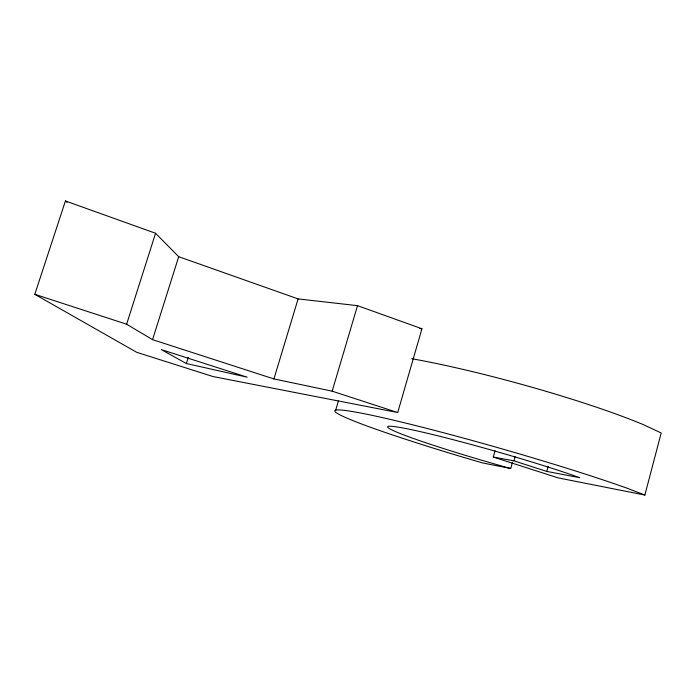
<?xml version="1.0" encoding="UTF-8"?>
<svg xmlns="http://www.w3.org/2000/svg" width="696" height="696" viewBox="0 0 696 696"><rect width="100%" height="100%" fill="white"/><g stroke="black" fill="none" stroke-linecap="round" stroke-linejoin="round"><path stroke-width="1.04" d="M495.039 450.79L493.29 457.063L558.244 477.908L644.861 495.039L661.2 433.008L643.235 424.577A170.685 18.557 15.4 0 0 411.693 358.701M493.29 457.063L513.918 460.839L546.786 471.418L548.204 466.25M644.861 495.039L626.409 487.966A171.616 9.492 16 0 0 360.197 412.937A171.616 9.492 16 0 0 459.403 456.124L482.554 462.936L510.716 468.504L512.447 462.266M513.918 460.839L515.075 456.654M397.712 412.528L421.95 328.756L357.509 305.657L298.106 298.906L178.698 256.702L155.565 233.264L65.433 200.961L34.8 294.312L136.686 352.298L212.976 376.536L397.712 412.528L332.166 391.178L273.911 378.92L152.546 339.657L126.62 324.214L34.8 294.312M335.655 410.24L338.421 400.896M332.166 391.178L357.509 305.657M273.911 378.92L298.106 298.906M186.371 363.538L161.324 349.61L247.219 377.197L186.371 363.538L188.311 357.309M152.546 339.657L178.698 256.702M126.62 324.214L155.565 233.264M419.784 328.582L421.95 328.756M546.786 471.418L579.707 477.7L569.05 473.915A113.552 6.238 16 0 0 393.284 426.465A113.552 6.238 16 0 0 505.992 467.207L510.716 468.504M65.433 200.961L66.999 202.44"/></g></svg>
